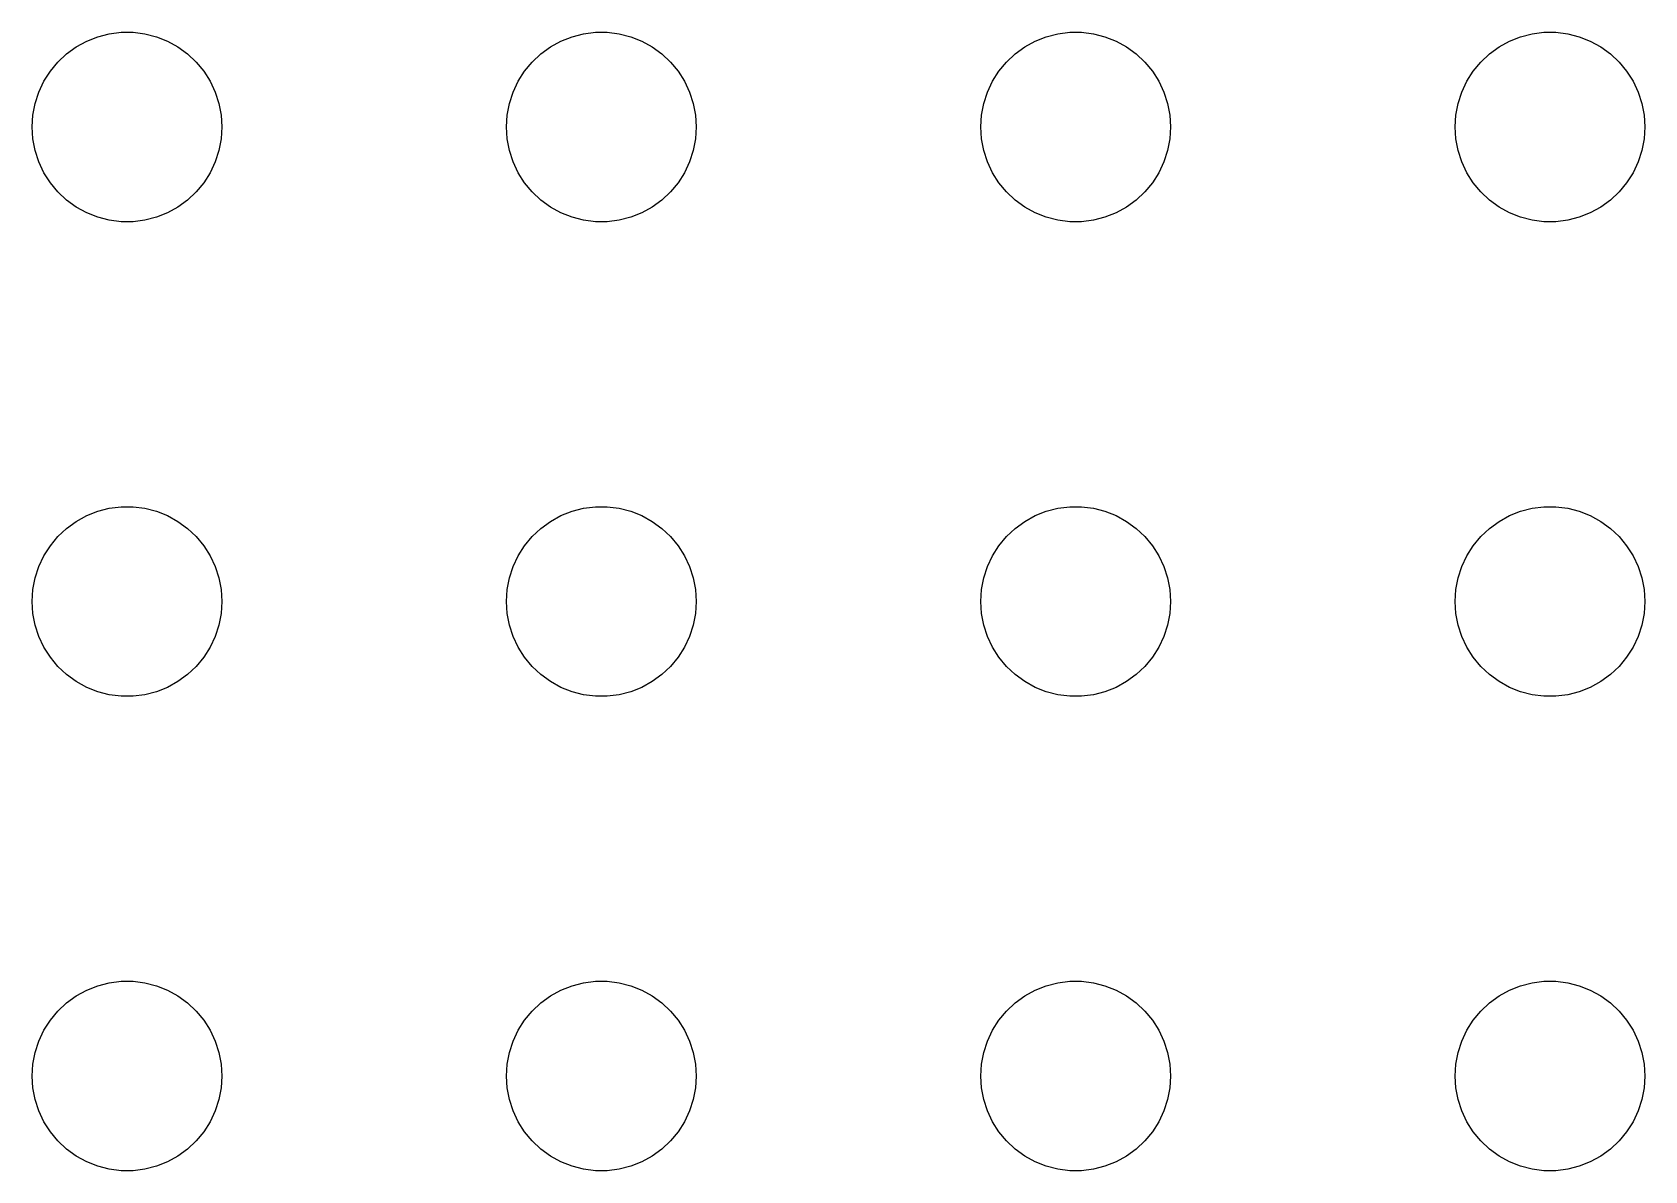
# Model space of a CAD drawing. Header units: metres. Extents: x -134 to 134, y 290 to 736.
# Drawn here: x -99 to -73.5, y 318 to 336 of the extents above; entities that cross this region are included whole.
import ezdxf

# ---------------------------------------------------------------- set-up
doc = ezdxf.new("R2010")
doc.units = ezdxf.units.M

msp = doc.modelspace()

# ---------------------------------------------------------------- linework, layer by layer
for p, q in [((-98.3037, 335.766), (-98.1387, 335.857)), ((-98.1387, 335.857), (-97.9635, 335.927)), ((-97.9635, 335.927), (-97.7811, 335.973)), ((-97.7811, 335.973), (-97.5942, 335.997)), ((-97.5942, 335.997), (-97.4058, 335.997)), ((-97.4058, 335.997), (-97.2189, 335.973)), ((-97.2189, 335.973), (-97.0365, 335.927)), ((-97.0365, 335.927), (-96.8613, 335.857)), ((-96.8613, 335.857), (-96.6963, 335.766)), ((-90.8037, 335.766), (-90.6387, 335.857)), ((-90.6387, 335.857), (-90.4635, 335.927)), ((-90.4635, 335.927), (-90.2811, 335.973)), ((-90.2811, 335.973), (-90.0942, 335.997)), ((-90.0942, 335.997), (-89.9058, 335.997)), ((-89.9058, 335.997), (-89.7189, 335.973)), ((-89.7189, 335.973), (-89.5365, 335.927)), ((-89.5365, 335.927), (-89.3613, 335.857)), ((-89.3613, 335.857), (-89.1963, 335.766)), ((-83.3037, 335.766), (-83.1387, 335.857)), ((-83.1387, 335.857), (-82.9635, 335.927)), ((-82.9635, 335.927), (-82.7811, 335.973)), ((-82.7811, 335.973), (-82.5942, 335.997)), ((-82.5942, 335.997), (-82.4058, 335.997)), ((-82.4058, 335.997), (-82.2189, 335.973)), ((-82.2189, 335.973), (-82.0365, 335.927)), ((-82.0365, 335.927), (-81.8613, 335.857)), ((-81.8613, 335.857), (-81.6963, 335.766)), ((-75.8037, 335.766), (-75.6387, 335.857)), ((-75.6387, 335.857), (-75.4635, 335.927)), ((-75.4635, 335.927), (-75.2811, 335.973)), ((-75.2811, 335.973), (-75.0942, 335.997)), ((-75.0942, 335.997), (-74.9058, 335.997)), ((-74.9058, 335.997), (-74.7189, 335.973)), ((-74.7189, 335.973), (-74.5365, 335.927)), ((-74.5365, 335.927), (-74.3613, 335.857)), ((-74.3613, 335.857), (-74.1963, 335.766)), ((-98.5934, 335.527), (-98.4561, 335.656)), ((-98.4561, 335.656), (-98.3037, 335.766)), ((-96.6963, 335.766), (-96.5439, 335.656)), ((-96.5439, 335.656), (-96.4065, 335.527)), ((-91.0934, 335.527), (-90.9561, 335.656)), ((-90.9561, 335.656), (-90.8037, 335.766)), ((-89.1963, 335.766), (-89.0439, 335.656)), ((-89.0439, 335.656), (-88.9065, 335.527)), ((-83.5934, 335.527), (-83.4561, 335.656)), ((-83.4561, 335.656), (-83.3037, 335.766)), ((-81.6963, 335.766), (-81.5439, 335.656)), ((-81.5439, 335.656), (-81.4065, 335.527)), ((-76.0934, 335.527), (-75.9561, 335.656)), ((-75.9561, 335.656), (-75.8037, 335.766)), ((-74.1963, 335.766), (-74.0439, 335.656)), ((-74.0439, 335.656), (-73.9065, 335.527)), ((-98.8145, 335.223), (-98.7135, 335.382)), ((-98.7135, 335.382), (-98.5934, 335.527)), ((-96.4065, 335.527), (-96.2865, 335.382)), ((-96.2865, 335.382), (-96.1855, 335.223)), ((-91.3145, 335.223), (-91.2135, 335.382)), ((-91.2135, 335.382), (-91.0934, 335.527)), ((-88.9065, 335.527), (-88.7865, 335.382)), ((-88.7865, 335.382), (-88.6855, 335.223)), ((-83.8145, 335.223), (-83.7135, 335.382)), ((-83.7135, 335.382), (-83.5934, 335.527)), ((-81.4065, 335.527), (-81.2865, 335.382)), ((-81.2865, 335.382), (-81.1855, 335.223)), ((-76.3145, 335.223), (-76.2135, 335.382)), ((-76.2135, 335.382), (-76.0934, 335.527)), ((-73.9065, 335.527), (-73.7865, 335.382)), ((-73.7865, 335.382), (-73.6855, 335.223)), ((-98.8947, 335.052), (-98.8145, 335.223)), ((-96.1855, 335.223), (-96.1053, 335.052)), ((-91.3947, 335.052), (-91.3145, 335.223)), ((-88.6855, 335.223), (-88.6053, 335.052)), ((-83.8947, 335.052), (-83.8145, 335.223)), ((-81.1855, 335.223), (-81.1053, 335.052)), ((-76.3947, 335.052), (-76.3145, 335.223)), ((-73.6855, 335.223), (-73.6053, 335.052)), ((-98.9882, 334.688), (-98.9529, 334.873)), ((-98.9529, 334.873), (-98.8947, 335.052)), ((-96.1053, 335.052), (-96.0471, 334.873)), ((-96.0471, 334.873), (-96.0118, 334.688)), ((-91.4882, 334.688), (-91.4529, 334.873)), ((-91.4529, 334.873), (-91.3947, 335.052)), ((-88.6053, 335.052), (-88.5471, 334.873)), ((-88.5471, 334.873), (-88.5118, 334.688)), ((-83.9882, 334.688), (-83.9529, 334.873)), ((-83.9529, 334.873), (-83.8947, 335.052)), ((-81.1053, 335.052), (-81.0471, 334.873)), ((-81.0471, 334.873), (-81.0118, 334.688)), ((-76.4882, 334.688), (-76.4529, 334.873)), ((-76.4529, 334.873), (-76.3947, 335.052)), ((-73.6053, 335.052), (-73.5471, 334.873)), ((-73.5471, 334.873), (-73.5118, 334.688)), ((-99, 334.5), (-98.9882, 334.688)), ((-96.0118, 334.688), (-96, 334.5)), ((-91.5, 334.5), (-91.4882, 334.688)), ((-88.5118, 334.688), (-88.5, 334.5)), ((-84, 334.5), (-83.9882, 334.688)), ((-81.0118, 334.688), (-81, 334.5)), ((-76.5, 334.5), (-76.4882, 334.688)), ((-73.5118, 334.688), (-73.5, 334.5)), ((-98.9882, 334.312), (-99, 334.5)), ((-98.9529, 334.127), (-98.9882, 334.312)), ((-96.0118, 334.312), (-96.0471, 334.127)), ((-96, 334.5), (-96.0118, 334.312)), ((-91.4882, 334.312), (-91.5, 334.5)), ((-91.4529, 334.127), (-91.4882, 334.312)), ((-88.5118, 334.312), (-88.5471, 334.127)), ((-88.5, 334.5), (-88.5118, 334.312)), ((-83.9882, 334.312), (-84, 334.5)), ((-83.9529, 334.127), (-83.9882, 334.312)), ((-81.0118, 334.312), (-81.0471, 334.127)), ((-81, 334.5), (-81.0118, 334.312)), ((-76.4882, 334.312), (-76.5, 334.5)), ((-76.4529, 334.127), (-76.4882, 334.312)), ((-73.5118, 334.312), (-73.5471, 334.127)), ((-73.5, 334.5), (-73.5118, 334.312)), ((-98.8947, 333.948), (-98.9529, 334.127)), ((-96.0471, 334.127), (-96.1053, 333.948)), ((-91.3947, 333.948), (-91.4529, 334.127)), ((-88.5471, 334.127), (-88.6053, 333.948)), ((-83.8947, 333.948), (-83.9529, 334.127)), ((-81.0471, 334.127), (-81.1053, 333.948)), ((-76.3947, 333.948), (-76.4529, 334.127)), ((-73.5471, 334.127), (-73.6053, 333.948)), ((-98.8145, 333.777), (-98.8947, 333.948)), ((-96.1053, 333.948), (-96.1855, 333.777)), ((-91.3145, 333.777), (-91.3947, 333.948)), ((-88.6053, 333.948), (-88.6855, 333.777)), ((-83.8145, 333.777), (-83.8947, 333.948)), ((-81.1053, 333.948), (-81.1855, 333.777)), ((-76.3145, 333.777), (-76.3947, 333.948)), ((-73.6053, 333.948), (-73.6855, 333.777)), ((-98.7135, 333.618), (-98.8145, 333.777)), ((-98.5934, 333.473), (-98.7135, 333.618)), ((-96.2865, 333.618), (-96.4065, 333.473)), ((-96.1855, 333.777), (-96.2865, 333.618)), ((-91.2135, 333.618), (-91.3145, 333.777)), ((-91.0934, 333.473), (-91.2135, 333.618)), ((-88.7865, 333.618), (-88.9065, 333.473)), ((-88.6855, 333.777), (-88.7865, 333.618)), ((-83.7135, 333.618), (-83.8145, 333.777)), ((-83.5934, 333.473), (-83.7135, 333.618)), ((-81.2865, 333.618), (-81.4065, 333.473)), ((-81.1855, 333.777), (-81.2865, 333.618)), ((-76.2135, 333.618), (-76.3145, 333.777)), ((-76.0934, 333.473), (-76.2135, 333.618)), ((-73.7865, 333.618), (-73.9065, 333.473)), ((-73.6855, 333.777), (-73.7865, 333.618)), ((-98.4561, 333.344), (-98.5934, 333.473)), ((-98.3037, 333.234), (-98.4561, 333.344)), ((-96.5439, 333.344), (-96.6963, 333.234)), ((-96.4065, 333.473), (-96.5439, 333.344)), ((-90.9561, 333.344), (-91.0934, 333.473)), ((-90.8037, 333.234), (-90.9561, 333.344)), ((-89.0439, 333.344), (-89.1963, 333.234)), ((-88.9065, 333.473), (-89.0439, 333.344)), ((-83.4561, 333.344), (-83.5934, 333.473)), ((-83.3037, 333.234), (-83.4561, 333.344)), ((-81.5439, 333.344), (-81.6963, 333.234)), ((-81.4065, 333.473), (-81.5439, 333.344)), ((-75.9561, 333.344), (-76.0934, 333.473)), ((-75.8037, 333.234), (-75.9561, 333.344)), ((-74.0439, 333.344), (-74.1963, 333.234)), ((-73.9065, 333.473), (-74.0439, 333.344)), ((-98.1387, 333.143), (-98.3037, 333.234)), ((-97.9635, 333.073), (-98.1387, 333.143)), ((-97.7811, 333.027), (-97.9635, 333.073)), ((-97.0365, 333.073), (-97.2189, 333.027)), ((-96.8613, 333.143), (-97.0365, 333.073)), ((-96.6963, 333.234), (-96.8613, 333.143)), ((-90.6387, 333.143), (-90.8037, 333.234)), ((-90.4635, 333.073), (-90.6387, 333.143)), ((-90.2811, 333.027), (-90.4635, 333.073)), ((-89.5365, 333.073), (-89.7189, 333.027)), ((-89.3613, 333.143), (-89.5365, 333.073)), ((-89.1963, 333.234), (-89.3613, 333.143)), ((-83.1387, 333.143), (-83.3037, 333.234)), ((-82.9635, 333.073), (-83.1387, 333.143)), ((-82.7811, 333.027), (-82.9635, 333.073)), ((-82.0365, 333.073), (-82.2189, 333.027)), ((-81.8613, 333.143), (-82.0365, 333.073)), ((-81.6963, 333.234), (-81.8613, 333.143)), ((-75.6387, 333.143), (-75.8037, 333.234)), ((-75.4635, 333.073), (-75.6387, 333.143)), ((-75.2811, 333.027), (-75.4635, 333.073)), ((-74.5365, 333.073), (-74.7189, 333.027)), ((-74.3613, 333.143), (-74.5365, 333.073)), ((-74.1963, 333.234), (-74.3613, 333.143)), ((-97.5942, 333.003), (-97.7811, 333.027)), ((-97.4058, 333.003), (-97.5942, 333.003)), ((-97.2189, 333.027), (-97.4058, 333.003)), ((-90.0942, 333.003), (-90.2811, 333.027)), ((-89.9058, 333.003), (-90.0942, 333.003)), ((-89.7189, 333.027), (-89.9058, 333.003)), ((-82.5942, 333.003), (-82.7811, 333.027)), ((-82.4058, 333.003), (-82.5942, 333.003)), ((-82.2189, 333.027), (-82.4058, 333.003)), ((-75.0942, 333.003), (-75.2811, 333.027)), ((-74.9058, 333.003), (-75.0942, 333.003)), ((-74.7189, 333.027), (-74.9058, 333.003)), ((-97.9635, 328.427), (-97.7811, 328.473)), ((-97.7811, 328.473), (-97.5942, 328.497)), ((-97.5942, 328.497), (-97.4058, 328.497)), ((-97.4058, 328.497), (-97.2189, 328.473)), ((-97.2189, 328.473), (-97.0365, 328.427)), ((-90.4635, 328.427), (-90.2811, 328.473)), ((-90.2811, 328.473), (-90.0942, 328.497)), ((-90.0942, 328.497), (-89.9058, 328.497)), ((-89.9058, 328.497), (-89.7189, 328.473)), ((-89.7189, 328.473), (-89.5365, 328.427)), ((-82.9635, 328.427), (-82.7811, 328.473)), ((-82.7811, 328.473), (-82.5942, 328.497)), ((-82.5942, 328.497), (-82.4058, 328.497)), ((-82.4058, 328.497), (-82.2189, 328.473)), ((-82.2189, 328.473), (-82.0365, 328.427)), ((-75.4635, 328.427), (-75.2811, 328.473)), ((-75.2811, 328.473), (-75.0942, 328.497)), ((-75.0942, 328.497), (-74.9058, 328.497)), ((-74.9058, 328.497), (-74.7189, 328.473)), ((-74.7189, 328.473), (-74.5365, 328.427)), ((-98.4561, 328.156), (-98.3037, 328.266)), ((-98.3037, 328.266), (-98.1387, 328.357)), ((-98.1387, 328.357), (-97.9635, 328.427)), ((-97.0365, 328.427), (-96.8613, 328.357)), ((-96.8613, 328.357), (-96.6963, 328.266)), ((-96.6963, 328.266), (-96.5439, 328.156)), ((-90.9561, 328.156), (-90.8037, 328.266)), ((-90.8037, 328.266), (-90.6387, 328.357)), ((-90.6387, 328.357), (-90.4635, 328.427)), ((-89.5365, 328.427), (-89.3613, 328.357)), ((-89.3613, 328.357), (-89.1963, 328.266)), ((-89.1963, 328.266), (-89.0439, 328.156)), ((-83.4561, 328.156), (-83.3037, 328.266)), ((-83.3037, 328.266), (-83.1387, 328.357)), ((-83.1387, 328.357), (-82.9635, 328.427)), ((-82.0365, 328.427), (-81.8613, 328.357)), ((-81.8613, 328.357), (-81.6963, 328.266)), ((-81.6963, 328.266), (-81.5439, 328.156)), ((-75.9561, 328.156), (-75.8037, 328.266)), ((-75.8037, 328.266), (-75.6387, 328.357)), ((-75.6387, 328.357), (-75.4635, 328.427)), ((-74.5365, 328.427), (-74.3613, 328.357)), ((-74.3613, 328.357), (-74.1963, 328.266)), ((-74.1963, 328.266), (-74.0439, 328.156)), ((-98.7135, 327.882), (-98.5934, 328.027)), ((-98.5934, 328.027), (-98.4561, 328.156)), ((-96.5439, 328.156), (-96.4065, 328.027)), ((-96.4065, 328.027), (-96.2865, 327.882)), ((-91.2135, 327.882), (-91.0934, 328.027)), ((-91.0934, 328.027), (-90.9561, 328.156)), ((-89.0439, 328.156), (-88.9065, 328.027)), ((-88.9065, 328.027), (-88.7865, 327.882)), ((-83.7135, 327.882), (-83.5934, 328.027)), ((-83.5934, 328.027), (-83.4561, 328.156)), ((-81.5439, 328.156), (-81.4065, 328.027)), ((-81.4065, 328.027), (-81.2865, 327.882)), ((-76.2135, 327.882), (-76.0934, 328.027)), ((-76.0934, 328.027), (-75.9561, 328.156)), ((-74.0439, 328.156), (-73.9065, 328.027)), ((-73.9065, 328.027), (-73.7865, 327.882)), ((-98.8947, 327.552), (-98.8145, 327.723)), ((-98.8145, 327.723), (-98.7135, 327.882)), ((-96.2865, 327.882), (-96.1855, 327.723)), ((-96.1855, 327.723), (-96.1053, 327.552)), ((-91.3947, 327.552), (-91.3145, 327.723)), ((-91.3145, 327.723), (-91.2135, 327.882)), ((-88.7865, 327.882), (-88.6855, 327.723)), ((-88.6855, 327.723), (-88.6053, 327.552)), ((-83.8947, 327.552), (-83.8145, 327.723)), ((-83.8145, 327.723), (-83.7135, 327.882)), ((-81.2865, 327.882), (-81.1855, 327.723)), ((-81.1855, 327.723), (-81.1053, 327.552)), ((-76.3947, 327.552), (-76.3145, 327.723)), ((-76.3145, 327.723), (-76.2135, 327.882)), ((-73.7865, 327.882), (-73.6855, 327.723)), ((-73.6855, 327.723), (-73.6053, 327.552)), ((-98.9529, 327.373), (-98.8947, 327.552)), ((-96.1053, 327.552), (-96.0471, 327.373)), ((-91.4529, 327.373), (-91.3947, 327.552)), ((-88.6053, 327.552), (-88.5471, 327.373)), ((-83.9529, 327.373), (-83.8947, 327.552)), ((-81.1053, 327.552), (-81.0471, 327.373)), ((-76.4529, 327.373), (-76.3947, 327.552)), ((-73.6053, 327.552), (-73.5471, 327.373)), ((-99, 327), (-98.9882, 327.188)), ((-98.9882, 327.188), (-98.9529, 327.373)), ((-96.0471, 327.373), (-96.0118, 327.188)), ((-96.0118, 327.188), (-96, 327)), ((-91.5, 327), (-91.4882, 327.188)), ((-91.4882, 327.188), (-91.4529, 327.373)), ((-88.5471, 327.373), (-88.5118, 327.188)), ((-88.5118, 327.188), (-88.5, 327)), ((-84, 327), (-83.9882, 327.188)), ((-83.9882, 327.188), (-83.9529, 327.373)), ((-81.0471, 327.373), (-81.0118, 327.188)), ((-81.0118, 327.188), (-81, 327)), ((-76.5, 327), (-76.4882, 327.188)), ((-76.4882, 327.188), (-76.4529, 327.373)), ((-73.5471, 327.373), (-73.5118, 327.188)), ((-73.5118, 327.188), (-73.5, 327)), ((-98.9882, 326.812), (-99, 327)), ((-96, 327), (-96.0118, 326.812)), ((-91.4882, 326.812), (-91.5, 327)), ((-88.5, 327), (-88.5118, 326.812)), ((-83.9882, 326.812), (-84, 327)), ((-81, 327), (-81.0118, 326.812)), ((-76.4882, 326.812), (-76.5, 327)), ((-73.5, 327), (-73.5118, 326.812)), ((-98.9529, 326.627), (-98.9882, 326.812)), ((-96.0118, 326.812), (-96.0471, 326.627)), ((-91.4529, 326.627), (-91.4882, 326.812)), ((-88.5118, 326.812), (-88.5471, 326.627)), ((-83.9529, 326.627), (-83.9882, 326.812)), ((-81.0118, 326.812), (-81.0471, 326.627)), ((-76.4529, 326.627), (-76.4882, 326.812)), ((-73.5118, 326.812), (-73.5471, 326.627)), ((-98.8947, 326.448), (-98.9529, 326.627)), ((-98.8145, 326.277), (-98.8947, 326.448)), ((-96.1053, 326.448), (-96.1855, 326.277)), ((-96.0471, 326.627), (-96.1053, 326.448)), ((-91.3947, 326.448), (-91.4529, 326.627)), ((-91.3145, 326.277), (-91.3947, 326.448)), ((-88.6053, 326.448), (-88.6855, 326.277)), ((-88.5471, 326.627), (-88.6053, 326.448)), ((-83.8947, 326.448), (-83.9529, 326.627)), ((-83.8145, 326.277), (-83.8947, 326.448)), ((-81.1053, 326.448), (-81.1855, 326.277)), ((-81.0471, 326.627), (-81.1053, 326.448)), ((-76.3947, 326.448), (-76.4529, 326.627)), ((-76.3145, 326.277), (-76.3947, 326.448)), ((-73.6053, 326.448), (-73.6855, 326.277)), ((-73.5471, 326.627), (-73.6053, 326.448)), ((-98.7135, 326.118), (-98.8145, 326.277)), ((-96.1855, 326.277), (-96.2865, 326.118)), ((-91.2135, 326.118), (-91.3145, 326.277)), ((-88.6855, 326.277), (-88.7865, 326.118)), ((-83.7135, 326.118), (-83.8145, 326.277)), ((-81.1855, 326.277), (-81.2865, 326.118)), ((-76.2135, 326.118), (-76.3145, 326.277)), ((-73.6855, 326.277), (-73.7865, 326.118)), ((-98.5934, 325.973), (-98.7135, 326.118)), ((-98.4561, 325.844), (-98.5934, 325.973)), ((-96.4065, 325.973), (-96.5439, 325.844)), ((-96.2865, 326.118), (-96.4065, 325.973)), ((-91.0934, 325.973), (-91.2135, 326.118)), ((-90.9561, 325.844), (-91.0934, 325.973)), ((-88.9065, 325.973), (-89.0439, 325.844)), ((-88.7865, 326.118), (-88.9065, 325.973)), ((-83.5934, 325.973), (-83.7135, 326.118)), ((-83.4561, 325.844), (-83.5934, 325.973)), ((-81.4065, 325.973), (-81.5439, 325.844)), ((-81.2865, 326.118), (-81.4065, 325.973)), ((-76.0934, 325.973), (-76.2135, 326.118)), ((-75.9561, 325.844), (-76.0934, 325.973)), ((-73.9065, 325.973), (-74.0439, 325.844)), ((-73.7865, 326.118), (-73.9065, 325.973)), ((-98.3037, 325.734), (-98.4561, 325.844)), ((-98.1387, 325.643), (-98.3037, 325.734)), ((-97.9635, 325.573), (-98.1387, 325.643)), ((-96.8613, 325.643), (-97.0365, 325.573)), ((-96.6963, 325.734), (-96.8613, 325.643)), ((-96.5439, 325.844), (-96.6963, 325.734)), ((-90.8037, 325.734), (-90.9561, 325.844)), ((-90.6387, 325.643), (-90.8037, 325.734)), ((-90.4635, 325.573), (-90.6387, 325.643)), ((-89.3613, 325.643), (-89.5365, 325.573)), ((-89.1963, 325.734), (-89.3613, 325.643)), ((-89.0439, 325.844), (-89.1963, 325.734)), ((-83.3037, 325.734), (-83.4561, 325.844)), ((-83.1387, 325.643), (-83.3037, 325.734)), ((-82.9635, 325.573), (-83.1387, 325.643)), ((-81.8613, 325.643), (-82.0365, 325.573)), ((-81.6963, 325.734), (-81.8613, 325.643)), ((-81.5439, 325.844), (-81.6963, 325.734)), ((-75.8037, 325.734), (-75.9561, 325.844)), ((-75.6387, 325.643), (-75.8037, 325.734)), ((-75.4635, 325.573), (-75.6387, 325.643)), ((-74.3613, 325.643), (-74.5365, 325.573)), ((-74.1963, 325.734), (-74.3613, 325.643)), ((-74.0439, 325.844), (-74.1963, 325.734)), ((-97.7811, 325.527), (-97.9635, 325.573)), ((-97.5942, 325.503), (-97.7811, 325.527)), ((-97.4058, 325.503), (-97.5942, 325.503)), ((-97.2189, 325.527), (-97.4058, 325.503)), ((-97.0365, 325.573), (-97.2189, 325.527)), ((-90.2811, 325.527), (-90.4635, 325.573)), ((-90.0942, 325.503), (-90.2811, 325.527)), ((-89.9058, 325.503), (-90.0942, 325.503)), ((-89.7189, 325.527), (-89.9058, 325.503)), ((-89.5365, 325.573), (-89.7189, 325.527)), ((-82.7811, 325.527), (-82.9635, 325.573)), ((-82.5942, 325.503), (-82.7811, 325.527)), ((-82.4058, 325.503), (-82.5942, 325.503)), ((-82.2189, 325.527), (-82.4058, 325.503)), ((-82.0365, 325.573), (-82.2189, 325.527)), ((-75.2811, 325.527), (-75.4635, 325.573)), ((-75.0942, 325.503), (-75.2811, 325.527)), ((-74.9058, 325.503), (-75.0942, 325.503)), ((-74.7189, 325.527), (-74.9058, 325.503)), ((-74.5365, 325.573), (-74.7189, 325.527)), ((-98.3037, 320.766), (-98.1387, 320.857)), ((-98.1387, 320.857), (-97.9635, 320.927)), ((-97.9635, 320.927), (-97.7811, 320.973)), ((-97.7811, 320.973), (-97.5942, 320.997)), ((-97.5942, 320.997), (-97.4058, 320.997)), ((-97.4058, 320.997), (-97.2189, 320.973)), ((-97.2189, 320.973), (-97.0365, 320.927)), ((-97.0365, 320.927), (-96.8613, 320.857)), ((-96.8613, 320.857), (-96.6963, 320.766)), ((-90.8037, 320.766), (-90.6387, 320.857)), ((-90.6387, 320.857), (-90.4635, 320.927)), ((-90.4635, 320.927), (-90.2811, 320.973)), ((-90.2811, 320.973), (-90.0942, 320.997)), ((-90.0942, 320.997), (-89.9058, 320.997)), ((-89.9058, 320.997), (-89.7189, 320.973)), ((-89.7189, 320.973), (-89.5365, 320.927)), ((-89.5365, 320.927), (-89.3613, 320.857)), ((-89.3613, 320.857), (-89.1963, 320.766)), ((-83.3037, 320.766), (-83.1387, 320.857)), ((-83.1387, 320.857), (-82.9635, 320.927)), ((-82.9635, 320.927), (-82.7811, 320.973)), ((-82.7811, 320.973), (-82.5942, 320.997)), ((-82.5942, 320.997), (-82.4058, 320.997)), ((-82.4058, 320.997), (-82.2189, 320.973)), ((-82.2189, 320.973), (-82.0365, 320.927)), ((-82.0365, 320.927), (-81.8613, 320.857)), ((-81.8613, 320.857), (-81.6963, 320.766)), ((-75.8037, 320.766), (-75.6387, 320.857)), ((-75.6387, 320.857), (-75.4635, 320.927)), ((-75.4635, 320.927), (-75.2811, 320.973)), ((-75.2811, 320.973), (-75.0942, 320.997)), ((-75.0942, 320.997), (-74.9058, 320.997)), ((-74.9058, 320.997), (-74.7189, 320.973)), ((-74.7189, 320.973), (-74.5365, 320.927)), ((-74.5365, 320.927), (-74.3613, 320.857)), ((-74.3613, 320.857), (-74.1963, 320.766)), ((-98.5934, 320.527), (-98.4561, 320.656)), ((-98.4561, 320.656), (-98.3037, 320.766)), ((-96.6963, 320.766), (-96.5439, 320.656)), ((-96.5439, 320.656), (-96.4065, 320.527)), ((-91.0934, 320.527), (-90.9561, 320.656)), ((-90.9561, 320.656), (-90.8037, 320.766)), ((-89.1963, 320.766), (-89.0439, 320.656)), ((-89.0439, 320.656), (-88.9065, 320.527)), ((-83.5934, 320.527), (-83.4561, 320.656)), ((-83.4561, 320.656), (-83.3037, 320.766)), ((-81.6963, 320.766), (-81.5439, 320.656)), ((-81.5439, 320.656), (-81.4065, 320.527)), ((-76.0934, 320.527), (-75.9561, 320.656)), ((-75.9561, 320.656), (-75.8037, 320.766)), ((-74.1963, 320.766), (-74.0439, 320.656)), ((-74.0439, 320.656), (-73.9065, 320.527)), ((-98.8145, 320.223), (-98.7135, 320.382)), ((-98.7135, 320.382), (-98.5934, 320.527)), ((-96.4065, 320.527), (-96.2865, 320.382)), ((-96.2865, 320.382), (-96.1855, 320.223)), ((-91.3145, 320.223), (-91.2135, 320.382)), ((-91.2135, 320.382), (-91.0934, 320.527)), ((-88.9065, 320.527), (-88.7865, 320.382)), ((-88.7865, 320.382), (-88.6855, 320.223)), ((-83.8145, 320.223), (-83.7135, 320.382)), ((-83.7135, 320.382), (-83.5934, 320.527)), ((-81.4065, 320.527), (-81.2865, 320.382)), ((-81.2865, 320.382), (-81.1855, 320.223)), ((-76.3145, 320.223), (-76.2135, 320.382)), ((-76.2135, 320.382), (-76.0934, 320.527)), ((-73.9065, 320.527), (-73.7865, 320.382)), ((-73.7865, 320.382), (-73.6855, 320.223)), ((-98.9529, 319.873), (-98.8947, 320.052)), ((-98.8947, 320.052), (-98.8145, 320.223)), ((-96.1855, 320.223), (-96.1053, 320.052)), ((-96.1053, 320.052), (-96.0471, 319.873)), ((-91.4529, 319.873), (-91.3947, 320.052)), ((-91.3947, 320.052), (-91.3145, 320.223)), ((-88.6855, 320.223), (-88.6053, 320.052)), ((-88.6053, 320.052), (-88.5471, 319.873)), ((-83.9529, 319.873), (-83.8947, 320.052)), ((-83.8947, 320.052), (-83.8145, 320.223)), ((-81.1855, 320.223), (-81.1053, 320.052)), ((-81.1053, 320.052), (-81.0471, 319.873)), ((-76.4529, 319.873), (-76.3947, 320.052)), ((-76.3947, 320.052), (-76.3145, 320.223)), ((-73.6855, 320.223), (-73.6053, 320.052)), ((-73.6053, 320.052), (-73.5471, 319.873)), ((-98.9882, 319.688), (-98.9529, 319.873)), ((-96.0471, 319.873), (-96.0118, 319.688)), ((-91.4882, 319.688), (-91.4529, 319.873)), ((-88.5471, 319.873), (-88.5118, 319.688)), ((-83.9882, 319.688), (-83.9529, 319.873)), ((-81.0471, 319.873), (-81.0118, 319.688)), ((-76.4882, 319.688), (-76.4529, 319.873)), ((-73.5471, 319.873), (-73.5118, 319.688)), ((-99, 319.5), (-98.9882, 319.688)), ((-96.0118, 319.688), (-96, 319.5)), ((-91.5, 319.5), (-91.4882, 319.688)), ((-88.5118, 319.688), (-88.5, 319.5)), ((-84, 319.5), (-83.9882, 319.688)), ((-81.0118, 319.688), (-81, 319.5)), ((-76.5, 319.5), (-76.4882, 319.688)), ((-73.5118, 319.688), (-73.5, 319.5)), ((-98.9882, 319.312), (-99, 319.5)), ((-98.9529, 319.127), (-98.9882, 319.312)), ((-96.0118, 319.312), (-96.0471, 319.127)), ((-96, 319.5), (-96.0118, 319.312)), ((-91.4882, 319.312), (-91.5, 319.5)), ((-91.4529, 319.127), (-91.4882, 319.312)), ((-88.5118, 319.312), (-88.5471, 319.127)), ((-88.5, 319.5), (-88.5118, 319.312)), ((-83.9882, 319.312), (-84, 319.5)), ((-83.9529, 319.127), (-83.9882, 319.312)), ((-81.0118, 319.312), (-81.0471, 319.127)), ((-81, 319.5), (-81.0118, 319.312)), ((-76.4882, 319.312), (-76.5, 319.5)), ((-76.4529, 319.127), (-76.4882, 319.312)), ((-73.5118, 319.312), (-73.5471, 319.127)), ((-73.5, 319.5), (-73.5118, 319.312)), ((-98.8947, 318.948), (-98.9529, 319.127)), ((-96.0471, 319.127), (-96.1053, 318.948)), ((-91.3947, 318.948), (-91.4529, 319.127)), ((-88.5471, 319.127), (-88.6053, 318.948)), ((-83.8947, 318.948), (-83.9529, 319.127)), ((-81.0471, 319.127), (-81.1053, 318.948)), ((-76.3947, 318.948), (-76.4529, 319.127)), ((-73.5471, 319.127), (-73.6053, 318.948)), ((-98.8145, 318.777), (-98.8947, 318.948)), ((-98.7135, 318.618), (-98.8145, 318.777)), ((-96.1855, 318.777), (-96.2865, 318.618)), ((-96.1053, 318.948), (-96.1855, 318.777)), ((-91.3145, 318.777), (-91.3947, 318.948)), ((-91.2135, 318.618), (-91.3145, 318.777)), ((-88.6855, 318.777), (-88.7865, 318.618)), ((-88.6053, 318.948), (-88.6855, 318.777)), ((-83.8145, 318.777), (-83.8947, 318.948)), ((-83.7135, 318.618), (-83.8145, 318.777)), ((-81.1855, 318.777), (-81.2865, 318.618)), ((-81.1053, 318.948), (-81.1855, 318.777)), ((-76.3145, 318.777), (-76.3947, 318.948)), ((-76.2135, 318.618), (-76.3145, 318.777)), ((-73.6855, 318.777), (-73.7865, 318.618)), ((-73.6053, 318.948), (-73.6855, 318.777)), ((-98.5934, 318.473), (-98.7135, 318.618)), ((-96.2865, 318.618), (-96.4065, 318.473)), ((-91.0934, 318.473), (-91.2135, 318.618)), ((-88.7865, 318.618), (-88.9065, 318.473)), ((-83.5934, 318.473), (-83.7135, 318.618)), ((-81.2865, 318.618), (-81.4065, 318.473)), ((-76.0934, 318.473), (-76.2135, 318.618)), ((-73.7865, 318.618), (-73.9065, 318.473)), ((-98.4561, 318.344), (-98.5934, 318.473)), ((-98.3037, 318.234), (-98.4561, 318.344)), ((-96.5439, 318.344), (-96.6963, 318.234)), ((-96.4065, 318.473), (-96.5439, 318.344)), ((-90.9561, 318.344), (-91.0934, 318.473)), ((-90.8037, 318.234), (-90.9561, 318.344)), ((-89.0439, 318.344), (-89.1963, 318.234)), ((-88.9065, 318.473), (-89.0439, 318.344)), ((-83.4561, 318.344), (-83.5934, 318.473)), ((-83.3037, 318.234), (-83.4561, 318.344)), ((-81.5439, 318.344), (-81.6963, 318.234)), ((-81.4065, 318.473), (-81.5439, 318.344)), ((-75.9561, 318.344), (-76.0934, 318.473)), ((-75.8037, 318.234), (-75.9561, 318.344)), ((-74.0439, 318.344), (-74.1963, 318.234)), ((-73.9065, 318.473), (-74.0439, 318.344)), ((-98.1387, 318.143), (-98.3037, 318.234)), ((-97.9635, 318.073), (-98.1387, 318.143)), ((-97.7811, 318.027), (-97.9635, 318.073)), ((-97.5942, 318.003), (-97.7811, 318.027)), ((-97.4058, 318.003), (-97.5942, 318.003)), ((-97.2189, 318.027), (-97.4058, 318.003)), ((-97.0365, 318.073), (-97.2189, 318.027)), ((-96.8613, 318.143), (-97.0365, 318.073)), ((-96.6963, 318.234), (-96.8613, 318.143)), ((-90.6387, 318.143), (-90.8037, 318.234)), ((-90.4635, 318.073), (-90.6387, 318.143)), ((-90.2811, 318.027), (-90.4635, 318.073)), ((-90.0942, 318.003), (-90.2811, 318.027)), ((-89.9058, 318.003), (-90.0942, 318.003)), ((-89.7189, 318.027), (-89.9058, 318.003)), ((-89.5365, 318.073), (-89.7189, 318.027)), ((-89.3613, 318.143), (-89.5365, 318.073)), ((-89.1963, 318.234), (-89.3613, 318.143)), ((-83.1387, 318.143), (-83.3037, 318.234)), ((-82.9635, 318.073), (-83.1387, 318.143)), ((-82.7811, 318.027), (-82.9635, 318.073)), ((-82.5942, 318.003), (-82.7811, 318.027)), ((-82.4058, 318.003), (-82.5942, 318.003)), ((-82.2189, 318.027), (-82.4058, 318.003)), ((-82.0365, 318.073), (-82.2189, 318.027)), ((-81.8613, 318.143), (-82.0365, 318.073)), ((-81.6963, 318.234), (-81.8613, 318.143)), ((-75.6387, 318.143), (-75.8037, 318.234)), ((-75.4635, 318.073), (-75.6387, 318.143)), ((-75.2811, 318.027), (-75.4635, 318.073)), ((-75.0942, 318.003), (-75.2811, 318.027)), ((-74.9058, 318.003), (-75.0942, 318.003)), ((-74.7189, 318.027), (-74.9058, 318.003)), ((-74.5365, 318.073), (-74.7189, 318.027)), ((-74.3613, 318.143), (-74.5365, 318.073)), ((-74.1963, 318.234), (-74.3613, 318.143))]:
    msp.add_line(p, q)

doc.saveas('drawing.dxf')
